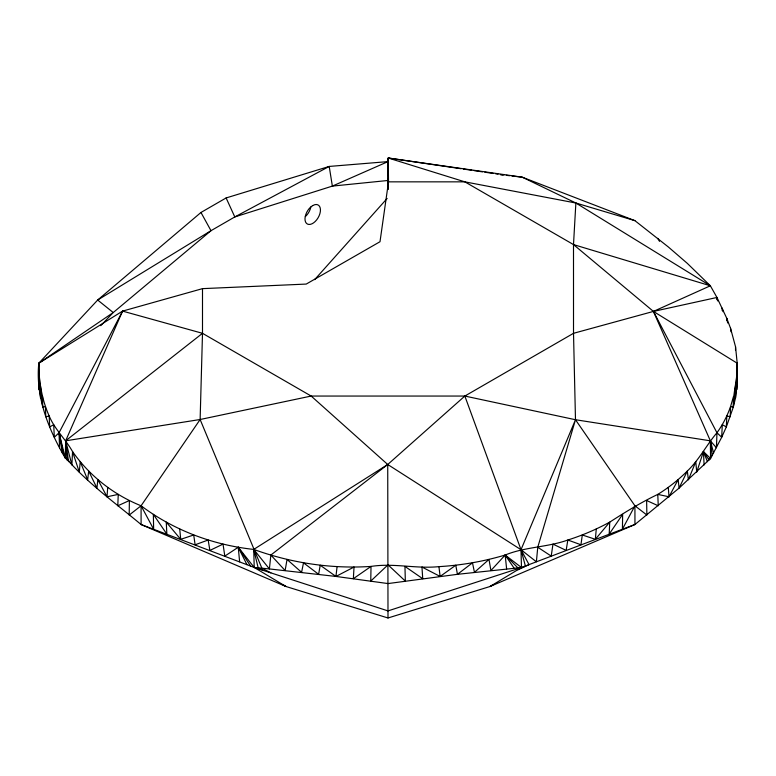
<?xml version="1.0" encoding="UTF-8"?>
<svg xmlns="http://www.w3.org/2000/svg" width="776" height="776" viewBox="0 0 776 776"><rect width="100%" height="100%" fill="white"/><g stroke="black" fill="none" stroke-linecap="round" stroke-linejoin="round"><path stroke-width="1.16" d="M388.359 189.48L388.262 158.023L522.258 177.19L634.913 220.656L668.282 246.933L687.323 263.374L710.36 285.781L716.956 297.47L726.821 318.432L730.555 328.316L735.541 346.775L737.2 363.216L737.2 381.938L735.473 398.098L733.301 407.148L726.346 426.878L721.699 437.266L710.554 458.48L679.087 488.094L634.952 524.498L489.986 586.52L388 617.977L286.014 586.52L141.106 524.537C114.751 502.538 85.99 482.003 63.845 455.677C47.85 427.654 35.473 396.1 38.8 363.216L97.679 300.031L200.965 212.469L226.117 197.948L329.208 166.433L388 161.612L388.262 158.023L461.031 168.712M387.981 188.432L388 161.612L332.361 186.104L234.798 216.94L210.994 230.685L97.679 300.031L113.238 312.544L210.994 230.685L200.965 212.469M735.522 350.16L735.541 346.775M512.005 175.997L522.258 177.19L575.87 203.011L573.503 244.585L573.512 333.311L575.482 419.729L634.923 505.777L634.952 524.498L536.381 561.805L521.006 549.709L387.728 464.494L311.166 396.051L202.497 333.311L122.579 311.108L59.044 432.756L54.31 437.295L53.719 424.724L49.674 426.916L49.179 415.985L45.774 416.819L45.444 406.595L42.709 407.187L40.459 385.992L40.536 398.146L39.217 374.847C40.333 388.98 43.378 403.016 49.179 415.985C54.698 429.322 65.562 439.148 72.546 451.584C89.483 475.843 113.645 494.758 141.077 505.777C173.727 530.328 213.225 545.043 253.742 549.418C291.155 563.027 331.284 569.041 371.025 566.422C393.597 562.862 416.217 568.983 438.935 566.635C461.371 565.335 483.632 561.446 505.176 555.034C525.216 546.75 547.458 547.381 567.838 540.018C582.34 535.392 596.375 529.416 609.742 522.122C625.378 512.044 640.976 502.412 657.776 494.399C668.505 487.784 678.428 479.946 687.332 471.032C699.195 459.809 706.461 445.036 716.956 432.756C722.757 424.753 727.267 415.907 730.555 406.605L733.301 407.148C732.825 392.365 738.054 378.087 737.2 363.216L653.421 311.418L573.503 244.585L464.843 181.846L388.262 158.023L388.514 181.846L380.007 241.714L306.229 284.074L202.497 288.643L122.579 311.108L38.8 363.216L39.227 389.736L38.8 363.216L113.238 312.544L100.764 325.687M68.375 460.09L65.32 458.296L65.64 440.816L122.579 311.108M270.843 572.833L261.871 568.207L200.13 419.506L202.497 333.311L202.497 288.643M388.514 181.846L464.843 181.846L575.87 203.011L710.36 285.781L653.421 311.418L716.956 432.756L716.442 447.781L710.36 440.816L653.421 311.418L573.512 333.311L464.843 396.051L387.728 464.494L270.853 555.044L269.398 568.934L254.208 567.46L141.106 524.537L141.077 505.777L200.13 419.506L311.166 396.051L464.843 396.051L575.482 419.729L710.36 440.816L713.619 453.029M716.869 299.691L716.956 297.47L653.421 311.418M722.155 310.429L722.281 308.13L723.038 311.68M726.705 320.595L726.821 318.432L727.675 322.981M736.841 368.639L737.2 363.216L736.773 389.678L736.783 374.856L735.473 398.098L735.541 385.982L733.301 407.148M282.871 584.697L286.014 586.52L254.208 567.46L238.251 547.245L224.807 556.12L223.032 544.112L209.898 550.417L208.162 540.018L195.106 544.791L193.719 534.984L180.701 539.339L166.258 522.122L166.859 534.13L153.357 514.362L153.638 529.183L141.077 505.777L129.185 515.07L129.388 500.53L117.797 505.797L118.243 494.399L107.02 496.795L107.709 487.435M493.119 584.697L489.986 586.52L521.472 567.537L521.006 549.709L575.482 419.729L537.758 547.245L551.222 556.101L552.968 544.112L566.14 550.388L567.838 540.018L580.943 544.762L582.301 534.984L595.347 539.31L596.269 529.009M537.758 547.245L536.381 561.805L521.472 567.537L388 610.906L254.208 567.46L253.742 549.418L387.728 464.494L388 617.977M262.472 570.117L258.156 567.857L253.742 549.418L269.398 568.934L335.94 576.442L354.031 567.033L353.352 578.702L371.025 566.422L370.753 581.088L388 564.831L405.334 581.088L404.956 566.422L422.726 578.712L421.96 567.023L440.128 576.442L455.784 565.229L457.433 574.318L472.487 562.813L474.456 572.339L488.987 559.409L490.907 570.544L505.176 555.034L521.472 567.537L457.433 574.318L388.048 583.571L335.94 576.442L337.085 566.635M388.252 178.965L388 180.478L332.361 186.104L329.208 166.433L234.798 216.94L226.117 197.948M733.465 396.575L730.555 406.605L730.235 416.77L726.831 415.985L726.346 426.878L722.281 424.705L721.699 437.266L716.956 432.756M708.459 459.693L710.554 458.48L703.444 451.584L696.722 472.099L695.771 461.671L688.37 479.83L687.332 471.032L679.087 488.094L678.156 479.626L669.019 496.776L657.776 494.399L658.252 505.777L646.631 500.51L646.874 515.031L634.923 505.777L622.42 529.154L622.643 514.362L609.199 534.092L609.742 522.122L595.347 539.31M314.658 279.641L387.156 198.433M69.083 461.138L66.969 460.032L65.64 440.816L202.497 333.311M519.91 568.585L525.41 566.053L521.006 549.709L464.843 396.051M517.912 569.788L529.057 564.637L521.006 549.709M708.459 459.266L710.554 458.48L710.36 440.816L712.164 455.667M68.56 461.652L65.64 440.816L200.13 419.506M500.539 174.687L502.858 174.939M506.301 175.327L509.725 175.725M463.417 169.061L471.769 170.293M474.155 170.642L482.497 171.865M484.884 172.214L493.235 173.446M495.621 173.795L498.008 174.144M500.394 174.493L503.973 175.017M575.87 203.011L634.913 220.656M573.503 244.585L710.36 285.781M335.94 576.442L320.216 565.229L318.626 574.308L303.503 562.823L301.592 572.329L287.042 559.428L285.131 570.535L270.853 555.044M506.621 568.934L505.176 555.034L517.854 567.857M505.176 555.034L514.139 568.207M704.113 464.969L703.444 451.584L709.031 460.032M239.638 561.824L238.251 547.245L250.609 566.063M657.747 238.358L659.522 241.355M107.02 496.795L97.844 479.636L96.942 488.114L88.677 471.042L87.659 479.84L80.229 461.662L79.297 472.109L72.546 451.584L71.896 464.969L65.64 440.816M238.251 547.245L246.943 564.647M703.444 451.584L707.44 461.652M65.32 458.296L59.044 432.756L59.568 447.8M716.956 297.47L717.742 300.972M63.845 455.677L59.044 432.756L62.381 453.038M730.555 328.316L731.07 331.818M438.935 566.635L440.128 576.442M179.731 529.009L180.701 539.339M668.282 487.435L669.019 496.776M736.812 370.831L737.2 381.938M42.535 396.594L42.709 407.187M310.827 207.085A10.942 6.315 -60 0 1 305.366 216.552M312.621 205.63L310.72 207.017A10.942 6.315 -60 0 0 306.384 223.265A10.942 6.315 -60 0 0 319.052 215.951A10.942 6.315 -60 0 0 314.716 204.709L312.621 205.63"/></g></svg>
